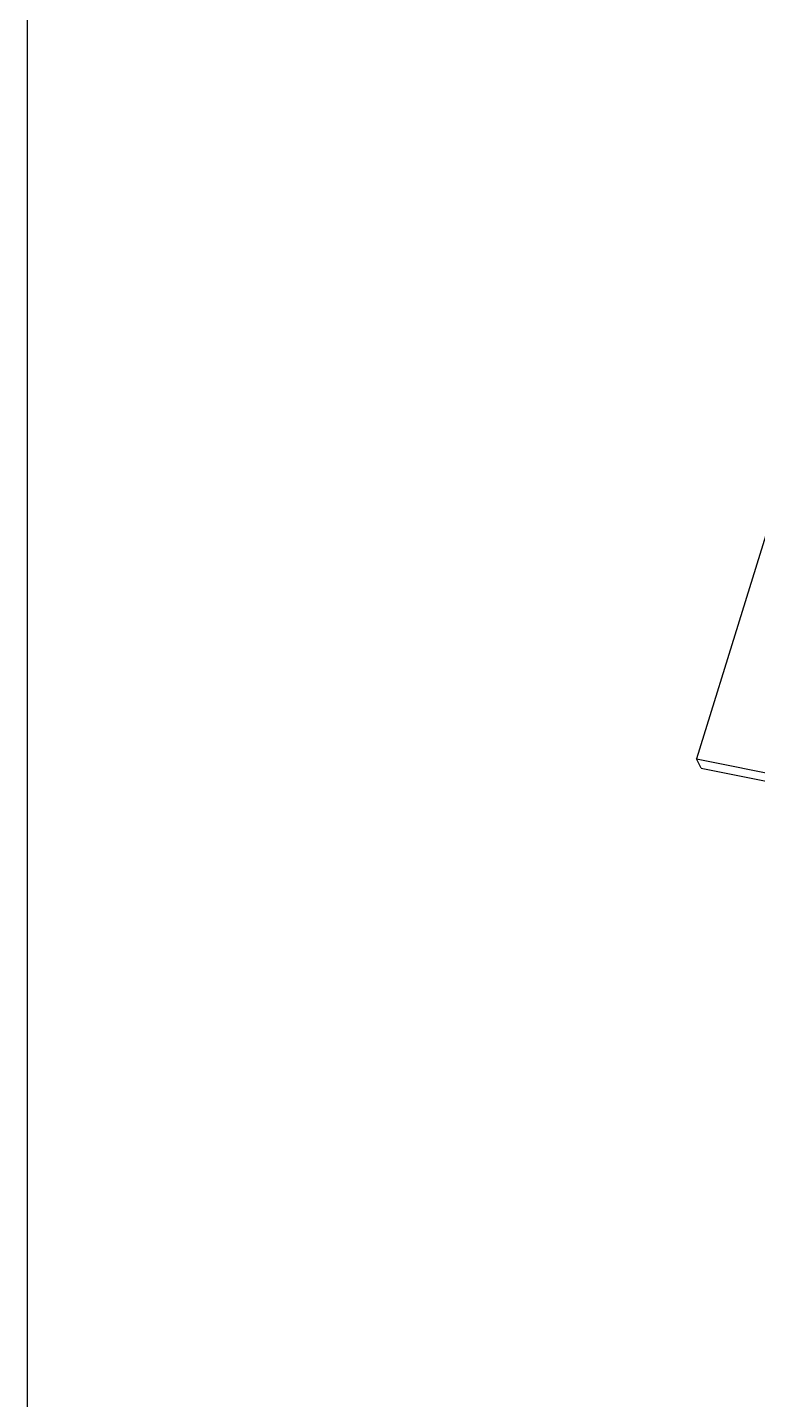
# Model space of a CAD drawing. Header units: millimetres. Extents: x 0 to 420, y 0 to 297.
# Drawn here: x 0 to 49.1, y 152.4 to 244.7 of the extents above; entities that cross this region are included whole.
import ezdxf

# ---------------------------------------------------------------- set-up
doc = ezdxf.new("R2010")
doc.units = ezdxf.units.MM
doc.header["$LTSCALE"] = 23.1
doc.layers.get('0').update_dxf_attribs({"linetype": 'CONTINUOUS'})

msp = doc.modelspace()

# ---------------------------------------------------------------- linework, layer by layer
at = {"color": 7, "linetype": 'CONTINUOUS'}
for p, q in [((0, 0), (0, 297)), ((51.27, 215.744), (45.002, 195.461)), ((45.307, 194.839), (45.002, 195.461)), ((45.002, 195.461), (53.212, 193.817)), ((45.307, 194.839), (53.517, 193.195))]:
    msp.add_line(p, q, dxfattribs=at)

doc.saveas('drawing.dxf')
